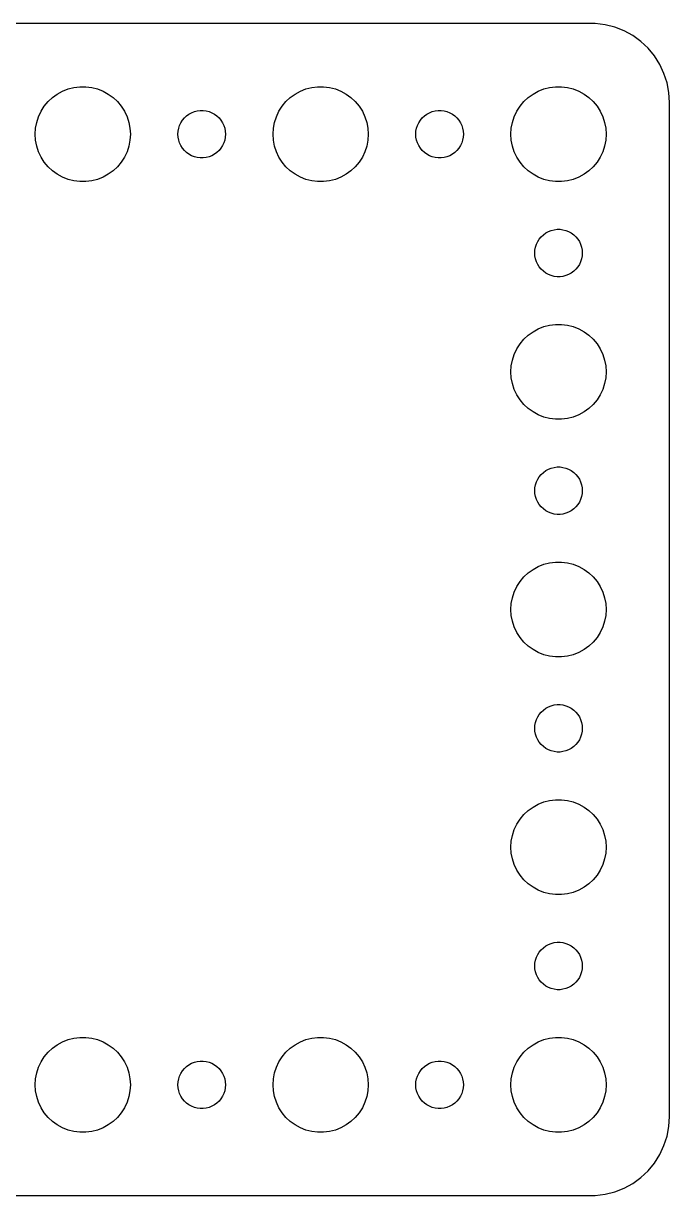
# Model space of a CAD drawing. Header units: metres. Extents: x -37 to 37, y 383 to 793.
# Drawn here: x -3.7 to 37, y 719 to 793 of the extents above; entities that cross this region are included whole.
import ezdxf

# ---------------------------------------------------------------- set-up
doc = ezdxf.new("R2010")
doc.units = ezdxf.units.M

msp = doc.modelspace()

# ---------------------------------------------------------------- linework, layer by layer
for p, q in [((32.3139, 792.99), (-32.3139, 792.99)), ((32.9369, 792.911), (32.3139, 792.99)), ((33.5451, 792.755), (32.9369, 792.911)), ((34.1289, 792.524), (33.5451, 792.755)), ((34.6791, 792.222), (34.1289, 792.524)), ((35.1871, 791.853), (34.6791, 792.222)), ((35.6448, 791.423), (35.1871, 791.853)), ((36.0451, 790.939), (35.6448, 791.423)), ((36.3815, 790.409), (36.0451, 790.939)), ((36.6489, 789.841), (36.3815, 790.409)), ((36.8429, 789.243), (36.6489, 789.841)), ((-1.60747, 788.533), (-1.27733, 788.714)), ((-1.27733, 788.714), (-0.92705, 788.853)), ((-0.92705, 788.853), (-0.56213, 788.947)), ((-0.56213, 788.947), (-0.18837, 788.994)), ((-0.18837, 788.994), (0.18837, 788.994)), ((0.18837, 788.994), (0.56213, 788.947)), ((0.56213, 788.947), (0.92705, 788.853)), ((0.92705, 788.853), (1.27733, 788.714)), ((1.27733, 788.714), (1.60747, 788.533)), ((13.3925, 788.533), (13.7227, 788.714)), ((13.7227, 788.714), (14.0729, 788.853)), ((14.0729, 788.853), (14.4379, 788.947)), ((14.4379, 788.947), (14.8116, 788.994)), ((14.8116, 788.994), (15.1884, 788.994)), ((15.1884, 788.994), (15.5621, 788.947)), ((15.5621, 788.947), (15.927, 788.853)), ((15.927, 788.853), (16.2773, 788.714)), ((16.2773, 788.714), (16.6075, 788.533)), ((28.3925, 788.533), (28.7227, 788.714)), ((28.7227, 788.714), (29.0729, 788.853)), ((29.0729, 788.853), (29.4379, 788.947)), ((29.4379, 788.947), (29.8116, 788.994)), ((29.8116, 788.994), (30.1884, 788.994)), ((30.1884, 788.994), (30.5621, 788.947)), ((30.5621, 788.947), (30.927, 788.853)), ((30.927, 788.853), (31.2773, 788.714)), ((31.2773, 788.714), (31.6075, 788.533)), ((36.9606, 788.627), (36.8429, 789.243)), ((37, 788), (36.9606, 788.627)), ((-2.42705, 787.763), (-2.1869, 788.054)), ((-2.1869, 788.054), (-1.91226, 788.312)), ((-1.91226, 788.312), (-1.60747, 788.533)), ((1.60747, 788.533), (1.91226, 788.312)), ((1.91226, 788.312), (2.1869, 788.054)), ((2.1869, 788.054), (2.42705, 787.763)), ((12.5729, 787.763), (12.8131, 788.054)), ((12.8131, 788.054), (13.0877, 788.312)), ((13.0877, 788.312), (13.3925, 788.533)), ((16.6075, 788.533), (16.9123, 788.312)), ((16.9123, 788.312), (17.1869, 788.054)), ((17.1869, 788.054), (17.427, 787.763)), ((27.5729, 787.763), (27.8131, 788.054)), ((27.8131, 788.054), (28.0877, 788.312)), ((28.0877, 788.312), (28.3925, 788.533)), ((31.6075, 788.533), (31.9123, 788.312)), ((31.9123, 788.312), (32.1869, 788.054)), ((32.1869, 788.054), (32.427, 787.763)), ((37, 724), (37, 788)), ((-2.78932, 787.104), (-2.62891, 787.445)), ((-2.62891, 787.445), (-2.42705, 787.763)), ((2.42705, 787.763), (2.62891, 787.445)), ((2.62891, 787.445), (2.78932, 787.104)), ((6.40654, 787.027), (6.54385, 787.156)), ((6.54385, 787.156), (6.69626, 787.266)), ((6.69626, 787.266), (6.86133, 787.357)), ((6.86133, 787.357), (7.03647, 787.427)), ((7.03647, 787.427), (7.21892, 787.473)), ((7.21892, 787.473), (7.40581, 787.497)), ((7.40581, 787.497), (7.59418, 787.497)), ((7.59418, 787.497), (7.78107, 787.473)), ((7.78107, 787.473), (7.96352, 787.427)), ((7.96352, 787.427), (8.13866, 787.357)), ((8.13866, 787.357), (8.30373, 787.266)), ((8.30373, 787.266), (8.45613, 787.156)), ((8.45613, 787.156), (8.59344, 787.027)), ((12.2107, 787.104), (12.3711, 787.445)), ((12.3711, 787.445), (12.5729, 787.763)), ((17.427, 787.763), (17.6289, 787.445)), ((17.6289, 787.445), (17.7893, 787.104)), ((21.4065, 787.027), (21.5439, 787.156)), ((21.5439, 787.156), (21.6963, 787.266)), ((21.6963, 787.266), (21.8613, 787.357)), ((21.8613, 787.357), (22.0365, 787.427)), ((22.0365, 787.427), (22.2189, 787.473)), ((22.2189, 787.473), (22.4058, 787.497)), ((22.4058, 787.497), (22.5942, 787.497)), ((22.5942, 787.497), (22.7811, 787.473)), ((22.7811, 787.473), (22.9635, 787.427)), ((22.9635, 787.427), (23.1387, 787.357)), ((23.1387, 787.357), (23.3037, 787.266)), ((23.3037, 787.266), (23.4561, 787.156)), ((23.4561, 787.156), (23.5934, 787.027)), ((27.2107, 787.104), (27.3711, 787.445)), ((27.3711, 787.445), (27.5729, 787.763)), ((32.427, 787.763), (32.6289, 787.445)), ((32.6289, 787.445), (32.7893, 787.104)), ((-2.97633, 786.376), (-2.90575, 786.746)), ((-2.90575, 786.746), (-2.78932, 787.104)), ((2.78932, 787.104), (2.90575, 786.746)), ((2.90575, 786.746), (2.97633, 786.376)), ((6.04712, 786.373), (6.10533, 786.552)), ((6.10533, 786.552), (6.18553, 786.723)), ((6.18553, 786.723), (6.28647, 786.882)), ((6.28647, 786.882), (6.40654, 787.027)), ((8.59344, 787.027), (8.71352, 786.882)), ((8.71352, 786.882), (8.81445, 786.723)), ((8.81445, 786.723), (8.89465, 786.552)), ((8.89465, 786.552), (8.95287, 786.373)), ((12.0237, 786.376), (12.0942, 786.746)), ((12.0942, 786.746), (12.2107, 787.104)), ((17.7893, 787.104), (17.9057, 786.746)), ((17.9057, 786.746), (17.9763, 786.376)), ((21.0471, 786.373), (21.1053, 786.552)), ((21.1053, 786.552), (21.1855, 786.723)), ((21.1855, 786.723), (21.2865, 786.882)), ((21.2865, 786.882), (21.4065, 787.027)), ((23.5934, 787.027), (23.7135, 786.882)), ((23.7135, 786.882), (23.8145, 786.723)), ((23.8145, 786.723), (23.8947, 786.552)), ((23.8947, 786.552), (23.9529, 786.373)), ((27.0237, 786.376), (27.0942, 786.746)), ((27.0942, 786.746), (27.2107, 787.104)), ((32.7893, 787.104), (32.9057, 786.746)), ((32.9057, 786.746), (32.9763, 786.376)), ((-3, 786), (-2.97633, 786.376)), ((-2.97633, 785.624), (-3, 786)), ((2.97633, 786.376), (3, 786)), ((3, 786), (2.97633, 785.624)), ((6, 786), (6.01183, 786.188)), ((6.01183, 785.812), (6, 786)), ((6.01183, 786.188), (6.04712, 786.373)), ((6.04712, 785.627), (6.01183, 785.812)), ((8.95287, 786.373), (8.98816, 786.188)), ((8.98816, 785.812), (8.95287, 785.627)), ((8.98816, 786.188), (9, 786)), ((9, 786), (8.98816, 785.812)), ((12, 786), (12.0237, 786.376)), ((12.0237, 785.624), (12, 786)), ((17.9763, 786.376), (18, 786)), ((18, 786), (17.9763, 785.624)), ((21, 786), (21.0118, 786.188)), ((21.0118, 785.812), (21, 786)), ((21.0118, 786.188), (21.0471, 786.373)), ((21.0471, 785.627), (21.0118, 785.812)), ((23.9529, 786.373), (23.9882, 786.188)), ((23.9882, 785.812), (23.9529, 785.627)), ((23.9882, 786.188), (24, 786)), ((24, 786), (23.9882, 785.812)), ((27, 786), (27.0237, 786.376)), ((27.0237, 785.624), (27, 786)), ((32.9763, 786.376), (33, 786)), ((33, 786), (32.9763, 785.624)), ((-2.90575, 785.254), (-2.97633, 785.624)), ((-2.78932, 784.896), (-2.90575, 785.254)), ((2.90575, 785.254), (2.78932, 784.896)), ((2.97633, 785.624), (2.90575, 785.254)), ((6.10533, 785.448), (6.04712, 785.627)), ((6.18553, 785.277), (6.10533, 785.448)), ((6.28647, 785.118), (6.18553, 785.277)), ((6.40654, 784.973), (6.28647, 785.118)), ((6.54385, 784.844), (6.40654, 784.973)), ((8.59344, 784.973), (8.45613, 784.844)), ((8.71352, 785.118), (8.59344, 784.973)), ((8.81445, 785.277), (8.71352, 785.118)), ((8.89465, 785.448), (8.81445, 785.277)), ((8.95287, 785.627), (8.89465, 785.448)), ((12.0942, 785.254), (12.0237, 785.624)), ((12.2107, 784.896), (12.0942, 785.254)), ((17.9057, 785.254), (17.7893, 784.896)), ((17.9763, 785.624), (17.9057, 785.254)), ((21.1053, 785.448), (21.0471, 785.627)), ((21.1855, 785.277), (21.1053, 785.448)), ((21.2865, 785.118), (21.1855, 785.277)), ((21.4065, 784.973), (21.2865, 785.118)), ((21.5439, 784.844), (21.4065, 784.973)), ((23.5934, 784.973), (23.4561, 784.844)), ((23.7135, 785.118), (23.5934, 784.973)), ((23.8145, 785.277), (23.7135, 785.118)), ((23.8947, 785.448), (23.8145, 785.277)), ((23.9529, 785.627), (23.8947, 785.448)), ((27.0942, 785.254), (27.0237, 785.624)), ((27.2107, 784.896), (27.0942, 785.254)), ((32.9057, 785.254), (32.7893, 784.896)), ((32.9763, 785.624), (32.9057, 785.254)), ((-2.62891, 784.555), (-2.78932, 784.896)), ((-2.42705, 784.237), (-2.62891, 784.555)), ((-2.1869, 783.946), (-2.42705, 784.237)), ((2.42705, 784.237), (2.1869, 783.946)), ((2.62891, 784.555), (2.42705, 784.237)), ((2.78932, 784.896), (2.62891, 784.555)), ((6.69626, 784.734), (6.54385, 784.844)), ((6.86133, 784.643), (6.69626, 784.734)), ((7.03647, 784.573), (6.86133, 784.643)), ((7.21892, 784.527), (7.03647, 784.573)), ((7.40581, 784.503), (7.21892, 784.527)), ((7.59418, 784.503), (7.40581, 784.503)), ((7.78107, 784.527), (7.59418, 784.503)), ((7.96352, 784.573), (7.78107, 784.527)), ((8.13866, 784.643), (7.96352, 784.573)), ((8.30373, 784.734), (8.13866, 784.643)), ((8.45613, 784.844), (8.30373, 784.734)), ((12.3711, 784.555), (12.2107, 784.896)), ((12.5729, 784.237), (12.3711, 784.555)), ((12.8131, 783.946), (12.5729, 784.237)), ((17.427, 784.237), (17.1869, 783.946)), ((17.6289, 784.555), (17.427, 784.237)), ((17.7893, 784.896), (17.6289, 784.555)), ((21.6963, 784.734), (21.5439, 784.844)), ((21.8613, 784.643), (21.6963, 784.734)), ((22.0365, 784.573), (21.8613, 784.643)), ((22.2189, 784.527), (22.0365, 784.573)), ((22.4058, 784.503), (22.2189, 784.527)), ((22.5942, 784.503), (22.4058, 784.503)), ((22.7811, 784.527), (22.5942, 784.503)), ((22.9635, 784.573), (22.7811, 784.527)), ((23.1387, 784.643), (22.9635, 784.573)), ((23.3037, 784.734), (23.1387, 784.643)), ((23.4561, 784.844), (23.3037, 784.734)), ((27.3711, 784.555), (27.2107, 784.896)), ((27.5729, 784.237), (27.3711, 784.555)), ((27.8131, 783.946), (27.5729, 784.237)), ((32.427, 784.237), (32.1869, 783.946)), ((32.6289, 784.555), (32.427, 784.237)), ((32.7893, 784.896), (32.6289, 784.555)), ((-1.91226, 783.688), (-2.1869, 783.946)), ((-1.60747, 783.467), (-1.91226, 783.688)), ((-1.27733, 783.286), (-1.60747, 783.467)), ((1.60747, 783.467), (1.27733, 783.286)), ((1.91226, 783.688), (1.60747, 783.467)), ((2.1869, 783.946), (1.91226, 783.688)), ((13.0877, 783.688), (12.8131, 783.946)), ((13.3925, 783.467), (13.0877, 783.688)), ((13.7227, 783.286), (13.3925, 783.467)), ((16.6075, 783.467), (16.2773, 783.286)), ((16.9123, 783.688), (16.6075, 783.467)), ((17.1869, 783.946), (16.9123, 783.688)), ((28.0877, 783.688), (27.8131, 783.946)), ((28.3925, 783.467), (28.0877, 783.688)), ((28.7227, 783.286), (28.3925, 783.467)), ((31.6075, 783.467), (31.2773, 783.286)), ((31.9123, 783.688), (31.6075, 783.467)), ((32.1869, 783.946), (31.9123, 783.688)), ((-0.92705, 783.147), (-1.27733, 783.286)), ((-0.56213, 783.053), (-0.92705, 783.147)), ((-0.18837, 783.006), (-0.56213, 783.053)), ((0.18837, 783.006), (-0.18837, 783.006)), ((0.56213, 783.053), (0.18837, 783.006)), ((0.92705, 783.147), (0.56213, 783.053)), ((1.27733, 783.286), (0.92705, 783.147)), ((14.0729, 783.147), (13.7227, 783.286)), ((14.4379, 783.053), (14.0729, 783.147)), ((14.8116, 783.006), (14.4379, 783.053)), ((15.1884, 783.006), (14.8116, 783.006)), ((15.5621, 783.053), (15.1884, 783.006)), ((15.927, 783.147), (15.5621, 783.053)), ((16.2773, 783.286), (15.927, 783.147)), ((29.0729, 783.147), (28.7227, 783.286)), ((29.4379, 783.053), (29.0729, 783.147)), ((29.8116, 783.006), (29.4379, 783.053)), ((30.1884, 783.006), (29.8116, 783.006)), ((30.5621, 783.053), (30.1884, 783.006)), ((30.927, 783.147), (30.5621, 783.053)), ((31.2773, 783.286), (30.927, 783.147)), ((29.0439, 779.656), (29.1963, 779.766)), ((29.1963, 779.766), (29.3613, 779.857)), ((29.3613, 779.857), (29.5365, 779.927)), ((29.5365, 779.927), (29.7189, 779.973)), ((29.7189, 779.973), (29.9058, 779.997)), ((29.9058, 779.997), (30.0942, 779.997)), ((30.0942, 779.997), (30.2811, 779.973)), ((30.2811, 779.973), (30.4635, 779.927)), ((30.4635, 779.927), (30.6387, 779.857)), ((30.6387, 779.857), (30.8037, 779.766)), ((30.8037, 779.766), (30.9561, 779.656)), ((28.5471, 778.873), (28.6053, 779.052)), ((28.6053, 779.052), (28.6855, 779.223)), ((28.6855, 779.223), (28.7865, 779.382)), ((28.7865, 779.382), (28.9065, 779.527)), ((28.9065, 779.527), (29.0439, 779.656)), ((30.9561, 779.656), (31.0934, 779.527)), ((31.0934, 779.527), (31.2135, 779.382)), ((31.2135, 779.382), (31.3145, 779.223)), ((31.3145, 779.223), (31.3947, 779.052)), ((31.3947, 779.052), (31.4529, 778.873)), ((28.5, 778.5), (28.5118, 778.688)), ((28.5118, 778.312), (28.5, 778.5)), ((28.5118, 778.688), (28.5471, 778.873)), ((28.5471, 778.127), (28.5118, 778.312)), ((31.4529, 778.873), (31.4882, 778.688)), ((31.4882, 778.312), (31.4529, 778.127)), ((31.4882, 778.688), (31.5, 778.5)), ((31.5, 778.5), (31.4882, 778.312)), ((28.6053, 777.948), (28.5471, 778.127)), ((28.6855, 777.777), (28.6053, 777.948)), ((28.7865, 777.618), (28.6855, 777.777)), ((28.9065, 777.473), (28.7865, 777.618)), ((31.2135, 777.618), (31.0934, 777.473)), ((31.3145, 777.777), (31.2135, 777.618)), ((31.3947, 777.948), (31.3145, 777.777)), ((31.4529, 778.127), (31.3947, 777.948)), ((29.0439, 777.344), (28.9065, 777.473)), ((29.1963, 777.234), (29.0439, 777.344)), ((29.3613, 777.143), (29.1963, 777.234)), ((29.5365, 777.073), (29.3613, 777.143)), ((29.7189, 777.027), (29.5365, 777.073)), ((29.9058, 777.003), (29.7189, 777.027)), ((30.0942, 777.003), (29.9058, 777.003)), ((30.2811, 777.027), (30.0942, 777.003)), ((30.4635, 777.073), (30.2811, 777.027)), ((30.6387, 777.143), (30.4635, 777.073)), ((30.8037, 777.234), (30.6387, 777.143)), ((30.9561, 777.344), (30.8037, 777.234)), ((31.0934, 777.473), (30.9561, 777.344)), ((28.7227, 773.714), (29.0729, 773.853)), ((29.0729, 773.853), (29.4379, 773.947)), ((29.4379, 773.947), (29.8116, 773.994)), ((29.8116, 773.994), (30.1884, 773.994)), ((30.1884, 773.994), (30.5621, 773.947)), ((30.5621, 773.947), (30.927, 773.853)), ((30.927, 773.853), (31.2773, 773.714)), ((27.8131, 773.054), (28.0877, 773.312)), ((28.0877, 773.312), (28.3925, 773.533)), ((28.3925, 773.533), (28.7227, 773.714)), ((31.2773, 773.714), (31.6075, 773.533)), ((31.6075, 773.533), (31.9123, 773.312)), ((31.9123, 773.312), (32.1869, 773.054)), ((27.2107, 772.104), (27.3711, 772.445)), ((27.3711, 772.445), (27.5729, 772.763)), ((27.5729, 772.763), (27.8131, 773.054)), ((32.1869, 773.054), (32.427, 772.763)), ((32.427, 772.763), (32.6289, 772.445)), ((32.6289, 772.445), (32.7893, 772.104)), ((27.0237, 771.376), (27.0942, 771.746)), ((27.0942, 771.746), (27.2107, 772.104)), ((32.7893, 772.104), (32.9057, 771.746)), ((32.9057, 771.746), (32.9763, 771.376)), ((27, 771), (27.0237, 771.376)), ((27.0237, 770.624), (27, 771)), ((32.9763, 771.376), (33, 771)), ((33, 771), (32.9763, 770.624)), ((27.0942, 770.254), (27.0237, 770.624)), ((27.2107, 769.896), (27.0942, 770.254)), ((32.9057, 770.254), (32.7893, 769.896)), ((32.9763, 770.624), (32.9057, 770.254)), ((27.3711, 769.555), (27.2107, 769.896)), ((27.5729, 769.237), (27.3711, 769.555)), ((32.6289, 769.555), (32.427, 769.237)), ((32.7893, 769.896), (32.6289, 769.555)), ((27.8131, 768.946), (27.5729, 769.237)), ((28.0877, 768.688), (27.8131, 768.946)), ((28.3925, 768.467), (28.0877, 768.688)), ((31.9123, 768.688), (31.6075, 768.467)), ((32.1869, 768.946), (31.9123, 768.688)), ((32.427, 769.237), (32.1869, 768.946)), ((28.7227, 768.286), (28.3925, 768.467)), ((29.0729, 768.147), (28.7227, 768.286)), ((29.4379, 768.053), (29.0729, 768.147)), ((29.8116, 768.006), (29.4379, 768.053)), ((30.1884, 768.006), (29.8116, 768.006)), ((30.5621, 768.053), (30.1884, 768.006)), ((30.927, 768.147), (30.5621, 768.053)), ((31.2773, 768.286), (30.927, 768.147)), ((31.6075, 768.467), (31.2773, 768.286)), ((29.5365, 764.927), (29.7189, 764.973)), ((29.7189, 764.973), (29.9058, 764.997)), ((29.9058, 764.997), (30.0942, 764.997)), ((30.0942, 764.997), (30.2811, 764.973)), ((30.2811, 764.973), (30.4635, 764.927)), ((28.6053, 764.052), (28.6855, 764.223)), ((28.6855, 764.223), (28.7865, 764.382)), ((28.7865, 764.382), (28.9065, 764.527)), ((28.9065, 764.527), (29.0439, 764.656)), ((29.0439, 764.656), (29.1963, 764.766)), ((29.1963, 764.766), (29.3613, 764.857)), ((29.3613, 764.857), (29.5365, 764.927)), ((30.4635, 764.927), (30.6387, 764.857)), ((30.6387, 764.857), (30.8037, 764.766)), ((30.8037, 764.766), (30.9561, 764.656)), ((30.9561, 764.656), (31.0934, 764.527)), ((31.0934, 764.527), (31.2135, 764.382)), ((31.2135, 764.382), (31.3145, 764.223)), ((31.3145, 764.223), (31.3947, 764.052)), ((28.5, 763.5), (28.5118, 763.688)), ((28.5118, 763.312), (28.5, 763.5)), ((28.5118, 763.688), (28.5471, 763.873)), ((28.5471, 763.873), (28.6053, 764.052)), ((31.3947, 764.052), (31.4529, 763.873)), ((31.4529, 763.873), (31.4882, 763.688)), ((31.4882, 763.688), (31.5, 763.5)), ((31.5, 763.5), (31.4882, 763.312)), ((28.5471, 763.127), (28.5118, 763.312)), ((28.6053, 762.948), (28.5471, 763.127)), ((28.6855, 762.777), (28.6053, 762.948)), ((28.7865, 762.618), (28.6855, 762.777)), ((31.3145, 762.777), (31.2135, 762.618)), ((31.3947, 762.948), (31.3145, 762.777)), ((31.4529, 763.127), (31.3947, 762.948)), ((31.4882, 763.312), (31.4529, 763.127)), ((28.9065, 762.473), (28.7865, 762.618)), ((29.0439, 762.344), (28.9065, 762.473)), ((29.1963, 762.234), (29.0439, 762.344)), ((29.3613, 762.143), (29.1963, 762.234)), ((29.5365, 762.073), (29.3613, 762.143)), ((29.7189, 762.027), (29.5365, 762.073)), ((29.9058, 762.003), (29.7189, 762.027)), ((30.0942, 762.003), (29.9058, 762.003)), ((30.2811, 762.027), (30.0942, 762.003)), ((30.4635, 762.073), (30.2811, 762.027)), ((30.6387, 762.143), (30.4635, 762.073)), ((30.8037, 762.234), (30.6387, 762.143)), ((30.9561, 762.344), (30.8037, 762.234)), ((31.0934, 762.473), (30.9561, 762.344)), ((31.2135, 762.618), (31.0934, 762.473)), ((27.8131, 758.054), (28.0877, 758.312)), ((28.0877, 758.312), (28.3925, 758.533)), ((28.3925, 758.533), (28.7227, 758.714)), ((28.7227, 758.714), (29.0729, 758.853)), ((29.0729, 758.853), (29.4379, 758.947)), ((29.4379, 758.947), (29.8116, 758.994)), ((29.8116, 758.994), (30.1884, 758.994)), ((30.1884, 758.994), (30.5621, 758.947)), ((30.5621, 758.947), (30.927, 758.853)), ((30.927, 758.853), (31.2773, 758.714)), ((31.2773, 758.714), (31.6075, 758.533)), ((31.6075, 758.533), (31.9123, 758.312)), ((31.9123, 758.312), (32.1869, 758.054)), ((27.3711, 757.445), (27.5729, 757.763)), ((27.5729, 757.763), (27.8131, 758.054)), ((32.1869, 758.054), (32.427, 757.763)), ((32.427, 757.763), (32.6289, 757.445)), ((27.0942, 756.746), (27.2107, 757.104)), ((27.2107, 757.104), (27.3711, 757.445)), ((32.6289, 757.445), (32.7893, 757.104)), ((32.7893, 757.104), (32.9057, 756.746)), ((27, 756), (27.0237, 756.376)), ((27.0237, 756.376), (27.0942, 756.746)), ((32.9057, 756.746), (32.9763, 756.376)), ((32.9763, 756.376), (33, 756)), ((27.0237, 755.624), (27, 756)), ((27.0942, 755.254), (27.0237, 755.624)), ((32.9763, 755.624), (32.9057, 755.254)), ((33, 756), (32.9763, 755.624)), ((27.2107, 754.896), (27.0942, 755.254)), ((27.3711, 754.555), (27.2107, 754.896)), ((32.7893, 754.896), (32.6289, 754.555)), ((32.9057, 755.254), (32.7893, 754.896)), ((27.5729, 754.237), (27.3711, 754.555)), ((27.8131, 753.946), (27.5729, 754.237)), ((28.0877, 753.688), (27.8131, 753.946)), ((32.1869, 753.946), (31.9123, 753.688)), ((32.427, 754.237), (32.1869, 753.946)), ((32.6289, 754.555), (32.427, 754.237)), ((28.3925, 753.467), (28.0877, 753.688)), ((28.7227, 753.286), (28.3925, 753.467)), ((29.0729, 753.147), (28.7227, 753.286)), ((29.4379, 753.053), (29.0729, 753.147)), ((30.927, 753.147), (30.5621, 753.053)), ((31.2773, 753.286), (30.927, 753.147)), ((31.6075, 753.467), (31.2773, 753.286)), ((31.9123, 753.688), (31.6075, 753.467)), ((29.8116, 753.006), (29.4379, 753.053)), ((30.1884, 753.006), (29.8116, 753.006)), ((30.5621, 753.053), (30.1884, 753.006)), ((28.7865, 749.382), (28.9065, 749.527)), ((28.9065, 749.527), (29.0439, 749.656)), ((29.0439, 749.656), (29.1963, 749.766)), ((29.1963, 749.766), (29.3613, 749.857)), ((29.3613, 749.857), (29.5365, 749.927)), ((29.5365, 749.927), (29.7189, 749.973)), ((29.7189, 749.973), (29.9058, 749.997)), ((29.9058, 749.997), (30.0942, 749.997)), ((30.0942, 749.997), (30.2811, 749.973)), ((30.2811, 749.973), (30.4635, 749.927)), ((30.4635, 749.927), (30.6387, 749.857)), ((30.6387, 749.857), (30.8037, 749.766)), ((30.8037, 749.766), (30.9561, 749.656)), ((30.9561, 749.656), (31.0934, 749.527)), ((31.0934, 749.527), (31.2135, 749.382)), ((28.5, 748.5), (28.5118, 748.688)), ((28.5118, 748.688), (28.5471, 748.873)), ((28.5471, 748.873), (28.6053, 749.052)), ((28.6053, 749.052), (28.6855, 749.223)), ((28.6855, 749.223), (28.7865, 749.382)), ((31.2135, 749.382), (31.3145, 749.223)), ((31.3145, 749.223), (31.3947, 749.052)), ((31.3947, 749.052), (31.4529, 748.873)), ((31.4529, 748.873), (31.4882, 748.688)), ((31.4882, 748.688), (31.5, 748.5)), ((28.5118, 748.312), (28.5, 748.5)), ((28.5471, 748.127), (28.5118, 748.312)), ((28.6053, 747.948), (28.5471, 748.127)), ((28.6855, 747.777), (28.6053, 747.948)), ((31.3947, 747.948), (31.3145, 747.777)), ((31.4529, 748.127), (31.3947, 747.948)), ((31.4882, 748.312), (31.4529, 748.127)), ((31.5, 748.5), (31.4882, 748.312)), ((28.7865, 747.618), (28.6855, 747.777)), ((28.9065, 747.473), (28.7865, 747.618)), ((29.0439, 747.344), (28.9065, 747.473)), ((29.1963, 747.234), (29.0439, 747.344)), ((29.3613, 747.143), (29.1963, 747.234)), ((30.8037, 747.234), (30.6387, 747.143)), ((30.9561, 747.344), (30.8037, 747.234)), ((31.0934, 747.473), (30.9561, 747.344)), ((31.2135, 747.618), (31.0934, 747.473)), ((31.3145, 747.777), (31.2135, 747.618)), ((29.5365, 747.073), (29.3613, 747.143)), ((29.7189, 747.027), (29.5365, 747.073)), ((29.9058, 747.003), (29.7189, 747.027)), ((30.0942, 747.003), (29.9058, 747.003)), ((30.2811, 747.027), (30.0942, 747.003)), ((30.4635, 747.073), (30.2811, 747.027)), ((30.6387, 747.143), (30.4635, 747.073)), ((28.0877, 743.312), (28.3925, 743.533)), ((28.3925, 743.533), (28.7227, 743.714)), ((28.7227, 743.714), (29.0729, 743.853)), ((29.0729, 743.853), (29.4379, 743.947)), ((29.4379, 743.947), (29.8116, 743.994)), ((29.8116, 743.994), (30.1884, 743.994)), ((30.1884, 743.994), (30.5621, 743.947)), ((30.5621, 743.947), (30.927, 743.853)), ((30.927, 743.853), (31.2773, 743.714)), ((31.2773, 743.714), (31.6075, 743.533)), ((31.6075, 743.533), (31.9123, 743.312)), ((27.3711, 742.445), (27.5729, 742.763)), ((27.5729, 742.763), (27.8131, 743.054)), ((27.8131, 743.054), (28.0877, 743.312)), ((31.9123, 743.312), (32.1869, 743.054)), ((32.1869, 743.054), (32.427, 742.763)), ((32.427, 742.763), (32.6289, 742.445)), ((27.0942, 741.746), (27.2107, 742.104)), ((27.2107, 742.104), (27.3711, 742.445)), ((32.6289, 742.445), (32.7893, 742.104)), ((32.7893, 742.104), (32.9057, 741.746)), ((27, 741), (27.0237, 741.376)), ((27.0237, 741.376), (27.0942, 741.746)), ((32.9057, 741.746), (32.9763, 741.376)), ((32.9763, 741.376), (33, 741)), ((27.0237, 740.624), (27, 741)), ((27.0942, 740.254), (27.0237, 740.624)), ((32.9763, 740.624), (32.9057, 740.254)), ((33, 741), (32.9763, 740.624)), ((27.2107, 739.896), (27.0942, 740.254)), ((27.3711, 739.555), (27.2107, 739.896)), ((32.7893, 739.896), (32.6289, 739.555)), ((32.9057, 740.254), (32.7893, 739.896)), ((27.5729, 739.237), (27.3711, 739.555)), ((27.8131, 738.946), (27.5729, 739.237)), ((32.427, 739.237), (32.1869, 738.946)), ((32.6289, 739.555), (32.427, 739.237)), ((28.0877, 738.688), (27.8131, 738.946)), ((28.3925, 738.467), (28.0877, 738.688)), ((28.7227, 738.286), (28.3925, 738.467)), ((31.6075, 738.467), (31.2773, 738.286)), ((31.9123, 738.688), (31.6075, 738.467)), ((32.1869, 738.946), (31.9123, 738.688)), ((29.0729, 738.147), (28.7227, 738.286)), ((29.4379, 738.053), (29.0729, 738.147)), ((29.8116, 738.006), (29.4379, 738.053)), ((30.1884, 738.006), (29.8116, 738.006)), ((30.5621, 738.053), (30.1884, 738.006)), ((30.927, 738.147), (30.5621, 738.053)), ((31.2773, 738.286), (30.927, 738.147)), ((28.9065, 734.527), (29.0439, 734.656)), ((29.0439, 734.656), (29.1963, 734.766)), ((29.1963, 734.766), (29.3613, 734.857)), ((29.3613, 734.857), (29.5365, 734.927)), ((29.5365, 734.927), (29.7189, 734.973)), ((29.7189, 734.973), (29.9058, 734.997)), ((29.9058, 734.997), (30.0942, 734.997)), ((30.0942, 734.997), (30.2811, 734.973)), ((30.2811, 734.973), (30.4635, 734.927)), ((30.4635, 734.927), (30.6387, 734.857)), ((30.6387, 734.857), (30.8037, 734.766)), ((30.8037, 734.766), (30.9561, 734.656)), ((30.9561, 734.656), (31.0934, 734.527)), ((28.5471, 733.873), (28.6053, 734.052)), ((28.6053, 734.052), (28.6855, 734.223)), ((28.6855, 734.223), (28.7865, 734.382)), ((28.7865, 734.382), (28.9065, 734.527)), ((31.0934, 734.527), (31.2135, 734.382)), ((31.2135, 734.382), (31.3145, 734.223)), ((31.3145, 734.223), (31.3947, 734.052)), ((31.3947, 734.052), (31.4529, 733.873)), ((28.5, 733.5), (28.5118, 733.688)), ((28.5118, 733.312), (28.5, 733.5)), ((28.5118, 733.688), (28.5471, 733.873)), ((28.5471, 733.127), (28.5118, 733.312)), ((31.4529, 733.873), (31.4882, 733.688)), ((31.4882, 733.312), (31.4529, 733.127)), ((31.4882, 733.688), (31.5, 733.5)), ((31.5, 733.5), (31.4882, 733.312)), ((28.6053, 732.948), (28.5471, 733.127)), ((28.6855, 732.777), (28.6053, 732.948)), ((28.7865, 732.618), (28.6855, 732.777)), ((28.9065, 732.473), (28.7865, 732.618)), ((29.0439, 732.344), (28.9065, 732.473)), ((31.0934, 732.473), (30.9561, 732.344)), ((31.2135, 732.618), (31.0934, 732.473)), ((31.3145, 732.777), (31.2135, 732.618)), ((31.3947, 732.948), (31.3145, 732.777)), ((31.4529, 733.127), (31.3947, 732.948)), ((29.1963, 732.234), (29.0439, 732.344)), ((29.3613, 732.143), (29.1963, 732.234)), ((29.5365, 732.073), (29.3613, 732.143)), ((29.7189, 732.027), (29.5365, 732.073)), ((29.9058, 732.003), (29.7189, 732.027)), ((30.0942, 732.003), (29.9058, 732.003)), ((30.2811, 732.027), (30.0942, 732.003)), ((30.4635, 732.073), (30.2811, 732.027)), ((30.6387, 732.143), (30.4635, 732.073)), ((30.8037, 732.234), (30.6387, 732.143)), ((30.9561, 732.344), (30.8037, 732.234)), ((-1.60747, 728.533), (-1.27733, 728.714)), ((-1.27733, 728.714), (-0.92705, 728.853)), ((-0.92705, 728.853), (-0.56213, 728.947)), ((-0.56213, 728.947), (-0.18837, 728.994)), ((-0.18837, 728.994), (0.18837, 728.994)), ((0.18837, 728.994), (0.56213, 728.947)), ((0.56213, 728.947), (0.92705, 728.853)), ((0.92705, 728.853), (1.27733, 728.714)), ((1.27733, 728.714), (1.60747, 728.533)), ((13.3925, 728.533), (13.7227, 728.714)), ((13.7227, 728.714), (14.0729, 728.853)), ((14.0729, 728.853), (14.4379, 728.947)), ((14.4379, 728.947), (14.8116, 728.994)), ((14.8116, 728.994), (15.1884, 728.994)), ((15.1884, 728.994), (15.5621, 728.947)), ((15.5621, 728.947), (15.927, 728.853)), ((15.927, 728.853), (16.2773, 728.714)), ((16.2773, 728.714), (16.6075, 728.533)), ((28.3925, 728.533), (28.7227, 728.714)), ((28.7227, 728.714), (29.0729, 728.853)), ((29.0729, 728.853), (29.4379, 728.947)), ((29.4379, 728.947), (29.8116, 728.994)), ((29.8116, 728.994), (30.1884, 728.994)), ((30.1884, 728.994), (30.5621, 728.947)), ((30.5621, 728.947), (30.927, 728.853)), ((30.927, 728.853), (31.2773, 728.714)), ((31.2773, 728.714), (31.6075, 728.533)), ((-2.42705, 727.763), (-2.1869, 728.054)), ((-2.1869, 728.054), (-1.91226, 728.312)), ((-1.91226, 728.312), (-1.60747, 728.533)), ((1.60747, 728.533), (1.91226, 728.312)), ((1.91226, 728.312), (2.1869, 728.054)), ((2.1869, 728.054), (2.42705, 727.763)), ((12.5729, 727.763), (12.8131, 728.054)), ((12.8131, 728.054), (13.0877, 728.312)), ((13.0877, 728.312), (13.3925, 728.533)), ((16.6075, 728.533), (16.9123, 728.312)), ((16.9123, 728.312), (17.1869, 728.054)), ((17.1869, 728.054), (17.427, 727.763)), ((27.5729, 727.763), (27.8131, 728.054)), ((27.8131, 728.054), (28.0877, 728.312)), ((28.0877, 728.312), (28.3925, 728.533)), ((31.6075, 728.533), (31.9123, 728.312)), ((31.9123, 728.312), (32.1869, 728.054)), ((32.1869, 728.054), (32.427, 727.763)), ((-2.78932, 727.104), (-2.62891, 727.445)), ((-2.62891, 727.445), (-2.42705, 727.763)), ((2.42705, 727.763), (2.62891, 727.445)), ((2.62891, 727.445), (2.78932, 727.104)), ((6.54385, 727.156), (6.69626, 727.266)), ((6.69626, 727.266), (6.86133, 727.357)), ((6.86133, 727.357), (7.03647, 727.427)), ((7.03647, 727.427), (7.21892, 727.473)), ((7.21892, 727.473), (7.40581, 727.497)), ((7.40581, 727.497), (7.59418, 727.497)), ((7.59418, 727.497), (7.78107, 727.473)), ((7.78107, 727.473), (7.96352, 727.427)), ((7.96352, 727.427), (8.13866, 727.357)), ((8.13866, 727.357), (8.30373, 727.266)), ((8.30373, 727.266), (8.45613, 727.156)), ((12.2107, 727.104), (12.3711, 727.445)), ((12.3711, 727.445), (12.5729, 727.763)), ((17.427, 727.763), (17.6289, 727.445)), ((17.6289, 727.445), (17.7893, 727.104)), ((21.5439, 727.156), (21.6963, 727.266)), ((21.6963, 727.266), (21.8613, 727.357)), ((21.8613, 727.357), (22.0365, 727.427)), ((22.0365, 727.427), (22.2189, 727.473)), ((22.2189, 727.473), (22.4058, 727.497)), ((22.4058, 727.497), (22.5942, 727.497)), ((22.5942, 727.497), (22.7811, 727.473)), ((22.7811, 727.473), (22.9635, 727.427)), ((22.9635, 727.427), (23.1387, 727.357)), ((23.1387, 727.357), (23.3037, 727.266)), ((23.3037, 727.266), (23.4561, 727.156)), ((27.2107, 727.104), (27.3711, 727.445)), ((27.3711, 727.445), (27.5729, 727.763)), ((32.427, 727.763), (32.6289, 727.445)), ((32.6289, 727.445), (32.7893, 727.104)), ((-2.97633, 726.376), (-2.90575, 726.746)), ((-2.90575, 726.746), (-2.78932, 727.104)), ((2.78932, 727.104), (2.90575, 726.746)), ((2.90575, 726.746), (2.97633, 726.376)), ((6.04712, 726.373), (6.10533, 726.552)), ((6.10533, 726.552), (6.18553, 726.723)), ((6.18553, 726.723), (6.28647, 726.882)), ((6.28647, 726.882), (6.40654, 727.027)), ((6.40654, 727.027), (6.54385, 727.156)), ((8.45613, 727.156), (8.59344, 727.027)), ((8.59344, 727.027), (8.71352, 726.882)), ((8.71352, 726.882), (8.81445, 726.723)), ((8.81445, 726.723), (8.89465, 726.552)), ((8.89465, 726.552), (8.95287, 726.373)), ((12.0237, 726.376), (12.0942, 726.746)), ((12.0942, 726.746), (12.2107, 727.104)), ((17.7893, 727.104), (17.9057, 726.746)), ((17.9057, 726.746), (17.9763, 726.376)), ((21.0471, 726.373), (21.1053, 726.552)), ((21.1053, 726.552), (21.1855, 726.723)), ((21.1855, 726.723), (21.2865, 726.882)), ((21.2865, 726.882), (21.4065, 727.027)), ((21.4065, 727.027), (21.5439, 727.156)), ((23.4561, 727.156), (23.5934, 727.027)), ((23.5934, 727.027), (23.7135, 726.882)), ((23.7135, 726.882), (23.8145, 726.723)), ((23.8145, 726.723), (23.8947, 726.552)), ((23.8947, 726.552), (23.9529, 726.373)), ((27.0237, 726.376), (27.0942, 726.746)), ((27.0942, 726.746), (27.2107, 727.104)), ((32.7893, 727.104), (32.9057, 726.746)), ((32.9057, 726.746), (32.9763, 726.376)), ((-3, 726), (-2.97633, 726.376)), ((-2.97633, 725.624), (-3, 726)), ((2.97633, 726.376), (3, 726)), ((3, 726), (2.97633, 725.624)), ((6, 726), (6.01183, 726.188)), ((6.01183, 725.812), (6, 726)), ((6.01183, 726.188), (6.04712, 726.373)), ((6.04712, 725.627), (6.01183, 725.812)), ((8.95287, 726.373), (8.98816, 726.188)), ((8.98816, 725.812), (8.95287, 725.627)), ((8.98816, 726.188), (9, 726)), ((9, 726), (8.98816, 725.812)), ((12, 726), (12.0237, 726.376)), ((12.0237, 725.624), (12, 726)), ((17.9763, 726.376), (18, 726)), ((18, 726), (17.9763, 725.624)), ((21, 726), (21.0118, 726.188)), ((21.0118, 725.812), (21, 726)), ((21.0118, 726.188), (21.0471, 726.373)), ((21.0471, 725.627), (21.0118, 725.812)), ((23.9529, 726.373), (23.9882, 726.188)), ((23.9882, 725.812), (23.9529, 725.627)), ((23.9882, 726.188), (24, 726)), ((24, 726), (23.9882, 725.812)), ((27, 726), (27.0237, 726.376)), ((27.0237, 725.624), (27, 726)), ((32.9763, 726.376), (33, 726)), ((33, 726), (32.9763, 725.624)), ((-2.90575, 725.254), (-2.97633, 725.624)), ((-2.78932, 724.896), (-2.90575, 725.254)), ((2.90575, 725.254), (2.78932, 724.896)), ((2.97633, 725.624), (2.90575, 725.254)), ((6.10533, 725.448), (6.04712, 725.627)), ((6.18553, 725.277), (6.10533, 725.448)), ((6.28647, 725.118), (6.18553, 725.277)), ((6.40654, 724.973), (6.28647, 725.118)), ((8.71352, 725.118), (8.59344, 724.973)), ((8.81445, 725.277), (8.71352, 725.118)), ((8.89465, 725.448), (8.81445, 725.277)), ((8.95287, 725.627), (8.89465, 725.448)), ((12.0942, 725.254), (12.0237, 725.624)), ((12.2107, 724.896), (12.0942, 725.254)), ((17.9057, 725.254), (17.7893, 724.896)), ((17.9763, 725.624), (17.9057, 725.254)), ((21.1053, 725.448), (21.0471, 725.627)), ((21.1855, 725.277), (21.1053, 725.448)), ((21.2865, 725.118), (21.1855, 725.277)), ((21.4065, 724.973), (21.2865, 725.118)), ((23.7135, 725.118), (23.5934, 724.973)), ((23.8145, 725.277), (23.7135, 725.118)), ((23.8947, 725.448), (23.8145, 725.277)), ((23.9529, 725.627), (23.8947, 725.448)), ((27.0942, 725.254), (27.0237, 725.624)), ((27.2107, 724.896), (27.0942, 725.254)), ((32.9057, 725.254), (32.7893, 724.896)), ((32.9763, 725.624), (32.9057, 725.254)), ((-2.62891, 724.555), (-2.78932, 724.896)), ((-2.42705, 724.237), (-2.62891, 724.555)), ((2.62891, 724.555), (2.42705, 724.237)), ((2.78932, 724.896), (2.62891, 724.555)), ((6.54385, 724.844), (6.40654, 724.973)), ((6.69626, 724.734), (6.54385, 724.844)), ((6.86133, 724.643), (6.69626, 724.734)), ((7.03647, 724.573), (6.86133, 724.643)), ((7.21892, 724.527), (7.03647, 724.573)), ((7.40581, 724.503), (7.21892, 724.527)), ((7.59418, 724.503), (7.40581, 724.503)), ((7.78107, 724.527), (7.59418, 724.503)), ((7.96352, 724.573), (7.78107, 724.527)), ((8.13866, 724.643), (7.96352, 724.573)), ((8.30373, 724.734), (8.13866, 724.643)), ((8.45613, 724.844), (8.30373, 724.734)), ((8.59344, 724.973), (8.45613, 724.844)), ((12.3711, 724.555), (12.2107, 724.896)), ((12.5729, 724.237), (12.3711, 724.555)), ((17.6289, 724.555), (17.427, 724.237)), ((17.7893, 724.896), (17.6289, 724.555)), ((21.5439, 724.844), (21.4065, 724.973)), ((21.6963, 724.734), (21.5439, 724.844)), ((21.8613, 724.643), (21.6963, 724.734)), ((22.0365, 724.573), (21.8613, 724.643)), ((22.2189, 724.527), (22.0365, 724.573)), ((22.4058, 724.503), (22.2189, 724.527)), ((22.5942, 724.503), (22.4058, 724.503)), ((22.7811, 724.527), (22.5942, 724.503)), ((22.9635, 724.573), (22.7811, 724.527)), ((23.1387, 724.643), (22.9635, 724.573)), ((23.3037, 724.734), (23.1387, 724.643)), ((23.4561, 724.844), (23.3037, 724.734)), ((23.5934, 724.973), (23.4561, 724.844)), ((27.3711, 724.555), (27.2107, 724.896)), ((27.5729, 724.237), (27.3711, 724.555)), ((32.6289, 724.555), (32.427, 724.237)), ((32.7893, 724.896), (32.6289, 724.555)), ((-2.1869, 723.946), (-2.42705, 724.237)), ((-1.91226, 723.688), (-2.1869, 723.946)), ((-1.60747, 723.467), (-1.91226, 723.688)), ((1.91226, 723.688), (1.60747, 723.467)), ((2.1869, 723.946), (1.91226, 723.688)), ((2.42705, 724.237), (2.1869, 723.946)), ((12.8131, 723.946), (12.5729, 724.237)), ((13.0877, 723.688), (12.8131, 723.946)), ((13.3925, 723.467), (13.0877, 723.688)), ((16.9123, 723.688), (16.6075, 723.467)), ((17.1869, 723.946), (16.9123, 723.688)), ((17.427, 724.237), (17.1869, 723.946)), ((27.8131, 723.946), (27.5729, 724.237)), ((28.0877, 723.688), (27.8131, 723.946)), ((28.3925, 723.467), (28.0877, 723.688)), ((31.9123, 723.688), (31.6075, 723.467)), ((32.1869, 723.946), (31.9123, 723.688)), ((32.427, 724.237), (32.1869, 723.946)), ((36.9606, 723.373), (37, 724)), ((-1.27733, 723.286), (-1.60747, 723.467)), ((-0.92705, 723.147), (-1.27733, 723.286)), ((-0.56213, 723.053), (-0.92705, 723.147)), ((-0.18837, 723.006), (-0.56213, 723.053)), ((0.18837, 723.006), (-0.18837, 723.006)), ((0.56213, 723.053), (0.18837, 723.006)), ((0.92705, 723.147), (0.56213, 723.053)), ((1.27733, 723.286), (0.92705, 723.147)), ((1.60747, 723.467), (1.27733, 723.286)), ((13.7227, 723.286), (13.3925, 723.467)), ((14.0729, 723.147), (13.7227, 723.286)), ((14.4379, 723.053), (14.0729, 723.147)), ((14.8116, 723.006), (14.4379, 723.053)), ((15.1884, 723.006), (14.8116, 723.006)), ((15.5621, 723.053), (15.1884, 723.006)), ((15.927, 723.147), (15.5621, 723.053)), ((16.2773, 723.286), (15.927, 723.147)), ((16.6075, 723.467), (16.2773, 723.286)), ((28.7227, 723.286), (28.3925, 723.467)), ((29.0729, 723.147), (28.7227, 723.286)), ((29.4379, 723.053), (29.0729, 723.147)), ((29.8116, 723.006), (29.4379, 723.053)), ((30.1884, 723.006), (29.8116, 723.006)), ((30.5621, 723.053), (30.1884, 723.006)), ((30.927, 723.147), (30.5621, 723.053)), ((31.2773, 723.286), (30.927, 723.147)), ((31.6075, 723.467), (31.2773, 723.286)), ((36.8429, 722.757), (36.9606, 723.373)), ((36.3815, 721.591), (36.6489, 722.159)), ((36.6489, 722.159), (36.8429, 722.757)), ((36.0451, 721.061), (36.3815, 721.591)), ((35.1871, 720.147), (35.6448, 720.577)), ((35.6448, 720.577), (36.0451, 721.061)), ((34.6791, 719.778), (35.1871, 720.147)), ((32.3139, 719.01), (32.9369, 719.089)), ((32.9369, 719.089), (33.5451, 719.245)), ((33.5451, 719.245), (34.1289, 719.476)), ((34.1289, 719.476), (34.6791, 719.778)), ((-32.3139, 719.01), (32.3139, 719.01))]:
    msp.add_line(p, q)

doc.saveas('drawing.dxf')
